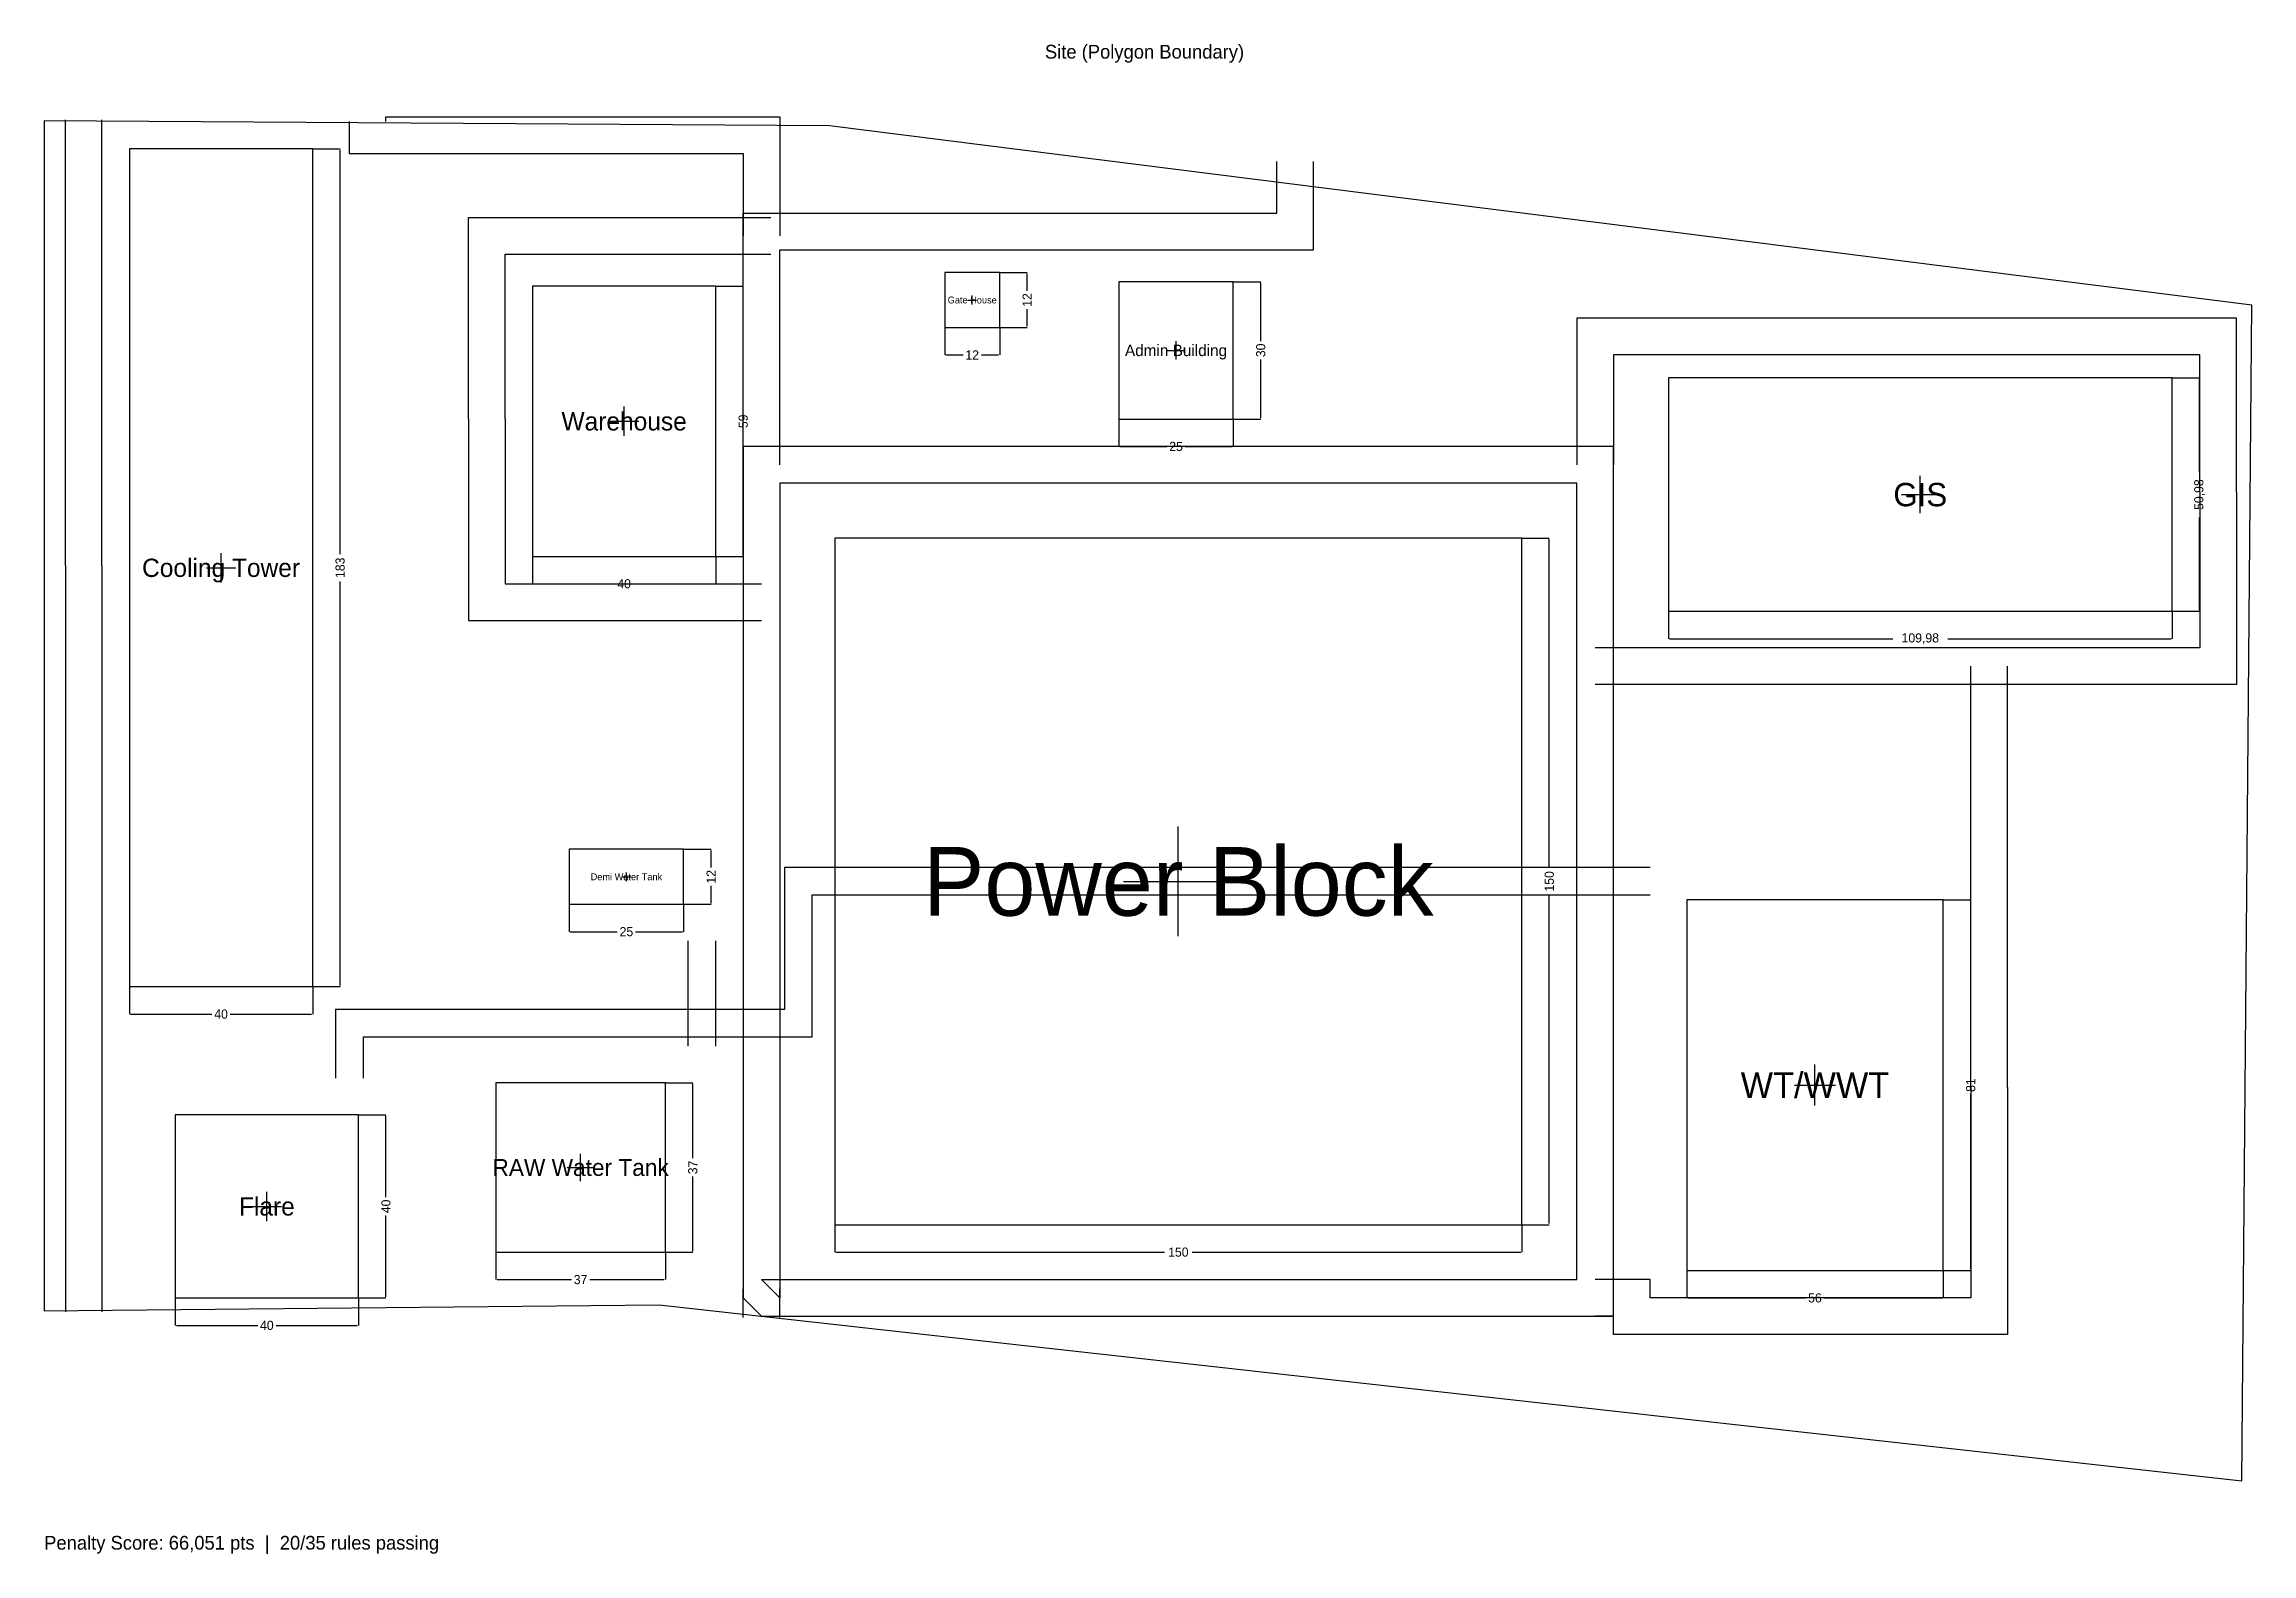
# Model space of a CAD drawing. Header units: metres. Extents: x 1 to 483, y -14 to 316.
import ezdxf
from ezdxf.enums import TextEntityAlignment as Align

# ---------------------------------------------------------------- set-up
doc = ezdxf.new("R2010")
doc.units = ezdxf.units.M
doc.linetypes.add('DASHED', pattern=[0.25, -0.25])
for name, color, linetype in [('ADMIN_BUILDING', 6, 'CONTINUOUS'), ('COOLING_TOWER', 3, 'CONTINUOUS'), ('DIMENSIONS', 8, 'CONTINUOUS'), ('FLARE', 30, 'CONTINUOUS'), ('GATE_HOUSE', 2, 'CONTINUOUS'), ('GIS', 5, 'CONTINUOUS'), ('LABELS', 7, 'CONTINUOUS'), ('PIPE_RACK', 8, 'DASHED'), ('POWER_BLOCK', 4, 'CONTINUOUS'), ('ROAD', 8, 'CONTINUOUS'), ('SITE_BOUNDARY', 7, 'CONTINUOUS'), ('WAREHOUSE', 6, 'CONTINUOUS'), ('WATER', 3, 'CONTINUOUS'), ('WT_WWT', 4, 'CONTINUOUS')]:
    doc.layers.add(name, color=color, linetype=linetype)
doc.dimstyles.get("Standard").update_dxf_attribs({"dimtxt": 2.5, "dimasz": 2.5, "dimexe": 1.25, "dimexo": 0.625, "dimtad": 1, "dimcen": 2.5, "dimazin": 3, "dimtfac": 1, "dimtmove": 0, "dimatfit": 3})

# ---------------------------------------------------------------- blocks, each defined once
blk = doc.blocks.new('_CLOSEDFILLED')
at = {"color": 0, "linetype": 'BYBLOCK'}
blk.add_solid([(-1, 0.2), (0, 0), (-1, -0.2)], dxfattribs=at)
blk = doc.blocks.new('*D1')
for p, q in [((198, 254), (198, 248)), ((210, 254), (210, 248)), ((198.25, 248), (202, 248)), ((206, 248), (209.75, 248))]:
    blk.add_line(p, q)
at = {"layer": 'Defpoints'}
for p in [(198, 254), (210, 254), (198, 248)]:
    blk.add_point(p, dxfattribs=at)
at = {"layer": 'DIMENSIONS', "xscale": 0.25, "yscale": 0.25, "rotation": 180}
blk.add_blockref('_CLOSEDFILLED', (198, 248), dxfattribs=at)
at = {"layer": 'DIMENSIONS', "xscale": 0.25, "yscale": 0.25}
blk.add_blockref('_CLOSEDFILLED', (210, 248), dxfattribs=at)
at = {"layer": 'DIMENSIONS', "insert": (204, 248), "char_height": 2, "attachment_point": 5}
blk.add_mtext('12', dxfattribs=at)
blk = doc.blocks.new('*D2')
for p, q in [((210, 266), (216, 266)), ((216, 262), (216, 265.75)), ((216, 254.25), (216, 258)), ((210, 254), (216, 254))]:
    blk.add_line(p, q)
at = {"layer": 'Defpoints'}
for p in [(210, 266), (210, 254), (216, 254)]:
    blk.add_point(p, dxfattribs=at)
at = {"layer": 'DIMENSIONS', "xscale": 0.25, "yscale": 0.25}
for p, rotation in [((216, 266), 90), ((216, 254), 270)]:
    blk.add_blockref('_CLOSEDFILLED', p, dxfattribs=dict(at, rotation=rotation))
at = {"layer": 'DIMENSIONS', "insert": (216, 260), "char_height": 2, "attachment_point": 5, "rotation": 90}
blk.add_mtext('12', dxfattribs=at)
blk = doc.blocks.new('*D3')
for p, q in [((356, 192), (356, 186)), ((465.984, 192), (465.984, 186)), ((356.25, 186), (404.992, 186)), ((416.992, 186), (465.734, 186))]:
    blk.add_line(p, q)
at = {"layer": 'Defpoints'}
for p in [(356, 192), (465.984, 192), (356, 186)]:
    blk.add_point(p, dxfattribs=at)
at = {"layer": 'DIMENSIONS', "xscale": 0.25, "yscale": 0.25, "rotation": 180}
blk.add_blockref('_CLOSEDFILLED', (356, 186), dxfattribs=at)
at = {"layer": 'DIMENSIONS', "xscale": 0.25, "yscale": 0.25}
blk.add_blockref('_CLOSEDFILLED', (465.984, 186), dxfattribs=at)
at = {"layer": 'DIMENSIONS', "insert": (410.992, 186), "char_height": 2, "attachment_point": 5}
blk.add_mtext('109,98', dxfattribs=at)
blk = doc.blocks.new('*D4')
for p, q in [((465.984, 242.984), (471.984, 242.984)), ((471.984, 222.492), (471.984, 242.734)), ((471.984, 192.25), (471.984, 212.492)), ((465.984, 192), (471.984, 192))]:
    blk.add_line(p, q)
at = {"layer": 'Defpoints'}
for p in [(465.984, 242.984), (465.984, 192), (471.984, 192)]:
    blk.add_point(p, dxfattribs=at)
at = {"layer": 'DIMENSIONS', "xscale": 0.25, "yscale": 0.25}
for p, rotation in [((471.984, 242.984), 90), ((471.984, 192), 270)]:
    blk.add_blockref('_CLOSEDFILLED', p, dxfattribs=dict(at, rotation=rotation))
at = {"layer": 'DIMENSIONS', "insert": (471.984, 217.492), "char_height": 2, "attachment_point": 5, "rotation": 90}
blk.add_mtext('50,98', dxfattribs=at)
blk = doc.blocks.new('*D5')
for p, q in [((100, 52), (100, 46)), ((137, 52), (137, 46)), ((100.25, 46), (116.5, 46)), ((120.5, 46), (136.75, 46))]:
    blk.add_line(p, q)
at = {"layer": 'Defpoints'}
for p in [(100, 52), (137, 52), (100, 46)]:
    blk.add_point(p, dxfattribs=at)
at = {"layer": 'DIMENSIONS', "xscale": 0.25, "yscale": 0.25, "rotation": 180}
blk.add_blockref('_CLOSEDFILLED', (100, 46), dxfattribs=at)
at = {"layer": 'DIMENSIONS', "xscale": 0.25, "yscale": 0.25}
blk.add_blockref('_CLOSEDFILLED', (137, 46), dxfattribs=at)
at = {"layer": 'DIMENSIONS', "insert": (118.5, 46), "char_height": 2, "attachment_point": 5}
blk.add_mtext('37', dxfattribs=at)
blk = doc.blocks.new('*D6')
for p, q in [((137, 89), (143, 89)), ((143, 72.5), (143, 88.75)), ((143, 52.25), (143, 68.5)), ((137, 52), (143, 52))]:
    blk.add_line(p, q)
at = {"layer": 'Defpoints'}
for p in [(137, 89), (137, 52), (143, 52)]:
    blk.add_point(p, dxfattribs=at)
at = {"layer": 'DIMENSIONS', "xscale": 0.25, "yscale": 0.25}
for p, rotation in [((143, 89), 90), ((143, 52), 270)]:
    blk.add_blockref('_CLOSEDFILLED', p, dxfattribs=dict(at, rotation=rotation))
at = {"layer": 'DIMENSIONS', "insert": (143, 70.5), "char_height": 2, "attachment_point": 5, "rotation": 90}
blk.add_mtext('37', dxfattribs=at)
blk = doc.blocks.new('*D7')
for p, q in [((174, 58), (174, 52)), ((324, 58), (324, 52)), ((174.25, 52), (246, 52)), ((252, 52), (323.75, 52))]:
    blk.add_line(p, q)
at = {"layer": 'Defpoints'}
for p in [(174, 58), (324, 58), (174, 52)]:
    blk.add_point(p, dxfattribs=at)
at = {"layer": 'DIMENSIONS', "xscale": 0.25, "yscale": 0.25, "rotation": 180}
blk.add_blockref('_CLOSEDFILLED', (174, 52), dxfattribs=at)
at = {"layer": 'DIMENSIONS', "xscale": 0.25, "yscale": 0.25}
blk.add_blockref('_CLOSEDFILLED', (324, 52), dxfattribs=at)
at = {"layer": 'DIMENSIONS', "insert": (249, 52), "char_height": 2, "attachment_point": 5}
blk.add_mtext('150', dxfattribs=at)
blk = doc.blocks.new('*D8')
for p, q in [((324, 208), (330, 208)), ((330, 136), (330, 207.75)), ((330, 58.25), (330, 130)), ((324, 58), (330, 58))]:
    blk.add_line(p, q)
at = {"layer": 'Defpoints'}
for p in [(324, 208), (324, 58), (330, 58)]:
    blk.add_point(p, dxfattribs=at)
at = {"layer": 'DIMENSIONS', "xscale": 0.25, "yscale": 0.25}
for p, rotation in [((330, 208), 90), ((330, 58), 270)]:
    blk.add_blockref('_CLOSEDFILLED', p, dxfattribs=dict(at, rotation=rotation))
at = {"layer": 'DIMENSIONS', "insert": (330, 133), "char_height": 2, "attachment_point": 5, "rotation": 90}
blk.add_mtext('150', dxfattribs=at)
blk = doc.blocks.new('*D9')
for p, q in [((30, 42), (30, 36)), ((70, 42), (70, 36)), ((30.25, 36), (48, 36)), ((52, 36), (69.75, 36))]:
    blk.add_line(p, q)
at = {"layer": 'Defpoints'}
for p in [(30, 42), (70, 42), (30, 36)]:
    blk.add_point(p, dxfattribs=at)
at = {"layer": 'DIMENSIONS', "xscale": 0.25, "yscale": 0.25, "rotation": 180}
blk.add_blockref('_CLOSEDFILLED', (30, 36), dxfattribs=at)
at = {"layer": 'DIMENSIONS', "xscale": 0.25, "yscale": 0.25}
blk.add_blockref('_CLOSEDFILLED', (70, 36), dxfattribs=at)
at = {"layer": 'DIMENSIONS', "insert": (50, 36), "char_height": 2, "attachment_point": 5}
blk.add_mtext('40', dxfattribs=at)
blk = doc.blocks.new('*D10')
for p, q in [((70, 82), (76, 82)), ((76, 64), (76, 81.75)), ((76, 42.25), (76, 60)), ((70, 42), (76, 42))]:
    blk.add_line(p, q)
at = {"layer": 'Defpoints'}
for p in [(70, 82), (70, 42), (76, 42)]:
    blk.add_point(p, dxfattribs=at)
at = {"layer": 'DIMENSIONS', "xscale": 0.25, "yscale": 0.25}
for p, rotation in [((76, 82), 90), ((76, 42), 270)]:
    blk.add_blockref('_CLOSEDFILLED', p, dxfattribs=dict(at, rotation=rotation))
at = {"layer": 'DIMENSIONS', "insert": (76, 62), "char_height": 2, "attachment_point": 5, "rotation": 90}
blk.add_mtext('40', dxfattribs=at)
blk = doc.blocks.new('*D11')
for p, q in [((20, 110), (20, 104)), ((60, 110), (60, 104)), ((20.25, 104), (38, 104)), ((42, 104), (59.75, 104))]:
    blk.add_line(p, q)
at = {"layer": 'Defpoints'}
for p in [(20, 110), (60, 110), (20, 104)]:
    blk.add_point(p, dxfattribs=at)
at = {"layer": 'DIMENSIONS', "xscale": 0.25, "yscale": 0.25, "rotation": 180}
blk.add_blockref('_CLOSEDFILLED', (20, 104), dxfattribs=at)
at = {"layer": 'DIMENSIONS', "xscale": 0.25, "yscale": 0.25}
blk.add_blockref('_CLOSEDFILLED', (60, 104), dxfattribs=at)
at = {"layer": 'DIMENSIONS', "insert": (40, 104), "char_height": 2, "attachment_point": 5}
blk.add_mtext('40', dxfattribs=at)
blk = doc.blocks.new('*D12')
for p, q in [((60, 293), (66, 293)), ((66, 204.5), (66, 292.75)), ((66, 110.25), (66, 198.5)), ((60, 110), (66, 110))]:
    blk.add_line(p, q)
at = {"layer": 'Defpoints'}
for p in [(60, 293), (60, 110), (66, 110)]:
    blk.add_point(p, dxfattribs=at)
at = {"layer": 'DIMENSIONS', "xscale": 0.25, "yscale": 0.25}
for p, rotation in [((66, 293), 90), ((66, 110), 270)]:
    blk.add_blockref('_CLOSEDFILLED', p, dxfattribs=dict(at, rotation=rotation))
at = {"layer": 'DIMENSIONS', "insert": (66, 201.5), "char_height": 2, "attachment_point": 5, "rotation": 90}
blk.add_mtext('183', dxfattribs=at)
blk = doc.blocks.new('*D13')
for p, q in [((360, 48), (360, 42)), ((416, 48), (416, 42)), ((360.25, 42), (386, 42)), ((390, 42), (415.75, 42))]:
    blk.add_line(p, q)
at = {"layer": 'Defpoints'}
for p in [(360, 48), (416, 48), (360, 42)]:
    blk.add_point(p, dxfattribs=at)
at = {"layer": 'DIMENSIONS', "xscale": 0.25, "yscale": 0.25, "rotation": 180}
blk.add_blockref('_CLOSEDFILLED', (360, 42), dxfattribs=at)
at = {"layer": 'DIMENSIONS', "xscale": 0.25, "yscale": 0.25}
blk.add_blockref('_CLOSEDFILLED', (416, 42), dxfattribs=at)
at = {"layer": 'DIMENSIONS', "insert": (388, 42), "char_height": 2, "attachment_point": 5}
blk.add_mtext('56', dxfattribs=at)
blk = doc.blocks.new('*D14')
for p, q in [((416, 129), (422, 129)), ((422, 90.5), (422, 128.75)), ((422, 48.25), (422, 86.5)), ((416, 48), (422, 48))]:
    blk.add_line(p, q)
at = {"layer": 'Defpoints'}
for p in [(416, 129), (416, 48), (422, 48)]:
    blk.add_point(p, dxfattribs=at)
at = {"layer": 'DIMENSIONS', "xscale": 0.25, "yscale": 0.25}
for p, rotation in [((422, 129), 90), ((422, 48), 270)]:
    blk.add_blockref('_CLOSEDFILLED', p, dxfattribs=dict(at, rotation=rotation))
at = {"layer": 'DIMENSIONS', "insert": (422, 88.5), "char_height": 2, "attachment_point": 5, "rotation": 90}
blk.add_mtext('81', dxfattribs=at)
blk = doc.blocks.new('*D15')
for p, q in [((108, 204), (108, 198)), ((148, 204), (148, 198)), ((108.25, 198), (126, 198)), ((130, 198), (147.75, 198))]:
    blk.add_line(p, q)
at = {"layer": 'Defpoints'}
for p in [(108, 204), (148, 204), (108, 198)]:
    blk.add_point(p, dxfattribs=at)
at = {"layer": 'DIMENSIONS', "xscale": 0.25, "yscale": 0.25, "rotation": 180}
blk.add_blockref('_CLOSEDFILLED', (108, 198), dxfattribs=at)
at = {"layer": 'DIMENSIONS', "xscale": 0.25, "yscale": 0.25}
blk.add_blockref('_CLOSEDFILLED', (148, 198), dxfattribs=at)
at = {"layer": 'DIMENSIONS', "insert": (128, 198), "char_height": 2, "attachment_point": 5}
blk.add_mtext('40', dxfattribs=at)
blk = doc.blocks.new('*D16')
for p, q in [((148, 263), (154, 263)), ((154, 235.5), (154, 262.75)), ((154, 204.25), (154, 231.5)), ((148, 204), (154, 204))]:
    blk.add_line(p, q)
at = {"layer": 'Defpoints'}
for p in [(148, 263), (148, 204), (154, 204)]:
    blk.add_point(p, dxfattribs=at)
at = {"layer": 'DIMENSIONS', "xscale": 0.25, "yscale": 0.25}
for p, rotation in [((154, 263), 90), ((154, 204), 270)]:
    blk.add_blockref('_CLOSEDFILLED', p, dxfattribs=dict(at, rotation=rotation))
at = {"layer": 'DIMENSIONS', "insert": (154, 233.5), "char_height": 2, "attachment_point": 5, "rotation": 90}
blk.add_mtext('59', dxfattribs=at)
blk = doc.blocks.new('*D17')
for p, q in [((236, 234), (236, 228)), ((261, 234), (261, 228)), ((236.25, 228), (246.5, 228)), ((250.5, 228), (260.75, 228))]:
    blk.add_line(p, q)
at = {"layer": 'Defpoints'}
for p in [(236, 234), (261, 234), (236, 228)]:
    blk.add_point(p, dxfattribs=at)
at = {"layer": 'DIMENSIONS', "xscale": 0.25, "yscale": 0.25, "rotation": 180}
blk.add_blockref('_CLOSEDFILLED', (236, 228), dxfattribs=at)
at = {"layer": 'DIMENSIONS', "xscale": 0.25, "yscale": 0.25}
blk.add_blockref('_CLOSEDFILLED', (261, 228), dxfattribs=at)
at = {"layer": 'DIMENSIONS', "insert": (248.5, 228), "char_height": 2, "attachment_point": 5}
blk.add_mtext('25', dxfattribs=at)
blk = doc.blocks.new('*D18')
for p, q in [((261, 264), (267, 264)), ((267, 251), (267, 263.75)), ((267, 234.25), (267, 247)), ((261, 234), (267, 234))]:
    blk.add_line(p, q)
at = {"layer": 'Defpoints'}
for p in [(261, 264), (261, 234), (267, 234)]:
    blk.add_point(p, dxfattribs=at)
at = {"layer": 'DIMENSIONS', "xscale": 0.25, "yscale": 0.25}
for p, rotation in [((267, 264), 90), ((267, 234), 270)]:
    blk.add_blockref('_CLOSEDFILLED', p, dxfattribs=dict(at, rotation=rotation))
at = {"layer": 'DIMENSIONS', "insert": (267, 249), "char_height": 2, "attachment_point": 5, "rotation": 90}
blk.add_mtext('30', dxfattribs=at)
blk = doc.blocks.new('*D19')
for p, q in [((116, 128), (116, 122)), ((141, 128), (141, 122)), ((116.25, 122), (126.5, 122)), ((130.5, 122), (140.75, 122))]:
    blk.add_line(p, q)
at = {"layer": 'Defpoints'}
for p in [(116, 128), (141, 128), (116, 122)]:
    blk.add_point(p, dxfattribs=at)
at = {"layer": 'DIMENSIONS', "xscale": 0.25, "yscale": 0.25, "rotation": 180}
blk.add_blockref('_CLOSEDFILLED', (116, 122), dxfattribs=at)
at = {"layer": 'DIMENSIONS', "xscale": 0.25, "yscale": 0.25}
blk.add_blockref('_CLOSEDFILLED', (141, 122), dxfattribs=at)
at = {"layer": 'DIMENSIONS', "insert": (128.5, 122), "char_height": 2, "attachment_point": 5}
blk.add_mtext('25', dxfattribs=at)
blk = doc.blocks.new('*D20')
for p, q in [((141, 140), (147, 140)), ((147, 136), (147, 139.75)), ((147, 128.25), (147, 132)), ((141, 128), (147, 128))]:
    blk.add_line(p, q)
at = {"layer": 'Defpoints'}
for p in [(141, 140), (141, 128), (147, 128)]:
    blk.add_point(p, dxfattribs=at)
at = {"layer": 'DIMENSIONS', "xscale": 0.25, "yscale": 0.25}
for p, rotation in [((147, 140), 90), ((147, 128), 270)]:
    blk.add_blockref('_CLOSEDFILLED', p, dxfattribs=dict(at, rotation=rotation))
at = {"layer": 'DIMENSIONS', "insert": (147, 134), "char_height": 2, "attachment_point": 5, "rotation": 90}
blk.add_mtext('12', dxfattribs=at)

msp = doc.modelspace()

# ---------------------------------------------------------------- linework, layer by layer
at = {"layer": 'ADMIN_BUILDING'}
for p, q in [((248.5, 247), (248.5, 251)), ((246.5, 249), (250.5, 249))]:
    msp.add_line(p, q, dxfattribs=at)
msp.add_lwpolyline([(236, 234), (261, 234), (261, 264), (236, 264)], close=True, dxfattribs=at)
at = {"layer": 'COOLING_TOWER'}
for p, q in [((40, 198.3), (40, 204.7)), ((36.8, 201.5), (43.2, 201.5))]:
    msp.add_line(p, q, dxfattribs=at)
msp.add_lwpolyline([(20, 110), (60, 110), (60, 293), (20, 293)], close=True, dxfattribs=at)
at = {"layer": 'FLARE'}
for p, q in [((50, 58.8), (50, 65.2)), ((46.8, 62), (53.2, 62))]:
    msp.add_line(p, q, dxfattribs=at)
msp.add_lwpolyline([(30, 42), (70, 42), (70, 82), (30, 82)], close=True, dxfattribs=at)
at = {"layer": 'GATE_HOUSE'}
for p, q in [((204, 259.04), (204, 260.96)), ((203.04, 260), (204.96, 260))]:
    msp.add_line(p, q, dxfattribs=at)
msp.add_lwpolyline([(198, 254), (210, 254), (210, 266), (198, 266)], close=True, dxfattribs=at)
at = {"layer": 'GIS'}
for p, q in [((406.913, 217.492), (415.071, 217.492)), ((410.992, 213.413), (410.992, 221.571))]:
    msp.add_line(p, q, dxfattribs=at)
msp.add_lwpolyline([(356, 192), (465.984, 192), (465.984, 242.984), (356, 242.984)], close=True, dxfattribs=at)
at = {"layer": 'PIPE_RACK'}
for points in [[(352, 136), (249, 136), (163, 136), (163, 105), (65, 105), (65, 90)], [(352, 130), (249, 130), (169, 130), (169, 99), (71, 99), (71, 90)], [(142, 97), (142, 120)], [(148, 97), (148, 120)]]:
    msp.add_lwpolyline(points, dxfattribs=at)
at = {"layer": 'POWER_BLOCK'}
for p, q in [((249, 121), (249, 145)), ((237, 133), (261, 133))]:
    msp.add_line(p, q, dxfattribs=at)
msp.add_lwpolyline([(174, 58), (324, 58), (324, 208), (174, 208)], close=True, dxfattribs=at)
at = {"layer": 'ROAD'}
for points in [[(6, 202), (6, 299.357)], [(14, 202), (14, 299.357)], [(68, 298.965), (68, 292), (154, 292), (154, 274)], [(76, 298.965), (76, 300), (162, 300), (162, 274)], [(190, 278.962), (204.926, 278.962), (218, 278.962), (270.544, 278.962), (270.544, 290.252)], [(190, 270.962), (204.926, 270.962), (218, 270.962), (278.544, 270.962), (278.544, 290.252)], [(94, 234), (94, 278), (160, 278)], [(154, 224), (154, 278.962), (190, 278.962)], [(102, 234), (102, 270), (160, 270)], [(162, 224), (162, 270.962), (190, 270.962)], [(480, 218), (480, 256), (336, 256), (336, 224)], [(472, 218), (472, 248), (344, 248), (344, 224)], [(94, 234), (94, 190), (158, 190)], [(102, 234), (102, 198), (158, 198)], [(480, 218), (480, 176), (340, 176)], [(472, 218), (472, 184), (340, 184)], [(6, 202), (6, 39)], [(14, 202), (14, 39)], [(422, 88), (422, 180)], [(430, 88), (430, 180)], [(430, 88), (430, 34), (344, 34), (344, 38), (340, 38)], [(422, 88), (422, 42), (352, 42), (352, 46), (340, 46)], [(154, 37.716), (154, 44)], [(162, 37.716), (162, 44)]]:
    msp.add_lwpolyline(points, dxfattribs=at)
for points in [[(158, 38), (344, 38), (344, 228), (154, 228), (154, 42)], [(158, 46), (336, 46), (336, 220), (162, 220), (162, 42)]]:
    msp.add_lwpolyline(points, close=True, dxfattribs=at)
at = {"layer": 'SITE_BOUNDARY'}
msp.add_lwpolyline([(135.687, 40.504), (481.197, 2.015), (483.384, 258.889), (172.873, 298.027), (1.375, 299.111), (1.375, 39.192)], close=True, dxfattribs=at)
at = {"layer": 'WAREHOUSE'}
for p, q in [((128, 230.3), (128, 236.7)), ((124.8, 233.5), (131.2, 233.5))]:
    msp.add_line(p, q, dxfattribs=at)
msp.add_lwpolyline([(108, 204), (148, 204), (148, 263), (108, 263)], close=True, dxfattribs=at)
at = {"layer": 'WATER'}
for p, q in [((127.54, 134), (129.46, 134)), ((128.5, 133.04), (128.5, 134.96)), ((118.5, 67.54), (118.5, 73.46)), ((115.54, 70.5), (121.46, 70.5))]:
    msp.add_line(p, q, dxfattribs=at)
for points in [[(116, 128), (141, 128), (141, 140), (116, 140)], [(100, 52), (137, 52), (137, 89), (100, 89)]]:
    msp.add_lwpolyline(points, close=True, dxfattribs=at)
at = {"layer": 'WT_WWT'}
for p, q in [((388, 84.02), (388, 92.98)), ((383.52, 88.5), (392.48, 88.5))]:
    msp.add_line(p, q, dxfattribs=at)
msp.add_lwpolyline([(360, 48), (416, 48), (416, 129), (360, 129)], close=True, dxfattribs=at)

# ---------------------------------------------------------------- texts
at = {"layer": 'LABELS'}
for s, height, p in [('Site (Polygon Boundary)', 3, (241.617, 314.236)), ('Gate House', 1.5, (204, 260)), ('Admin Building', 2.5, (248.5, 249)), ('Warehouse', 4, (128, 233.5)), ('GIS', 5.0984, (410.992, 217.492)), ('Cooling Tower', 4, (40, 201.5)), ('Power Block', 15, (249, 133)), ('Demi Water Tank', 1.5, (128.5, 134)), ('WT/WWT', 5.6, (388, 88.5)), ('RAW Water Tank', 3.7, (118.5, 70.5)), ('Flare', 4, (50, 62))]:
    msp.add_text(s, height=height, dxfattribs=at).set_placement(p, align=Align.MIDDLE_CENTER)
msp.add_text('Penalty Score: 66,051 pts  |  20/35 rules passing', height=3, dxfattribs=at).set_placement((1.375, -12.985))

# ---------------------------------------------------------------- dimensions: what is measured, and where the dimension line sits
at = {"layer": 'DIMENSIONS'}
for base, p1, p2, picture, middle in [((66, 110), (60, 110), (60, 293), '*D12', (66, 201.5)), ((216, 254), (210, 254), (210, 266), '*D2', (216, 260)), ((154, 204), (148, 204), (148, 263), '*D16', (154, 233.5)), ((267, 234), (261, 234), (261, 264), '*D18', (267, 249)), ((471.984, 192), (465.984, 192), (465.984, 242.984), '*D4', (471.984, 217.492)), ((330, 58), (324, 58), (324, 208), '*D8', (330, 133)), ((147, 128), (141, 128), (141, 140), '*D20', (147, 134)), ((422, 48), (416, 48), (416, 129), '*D14', (422, 88.5)), ((143, 52), (137, 52), (137, 89), '*D6', (143, 70.5)), ((76, 42), (70, 42), (70, 82), '*D10', (76, 62))]:
    dim = msp.add_linear_dim(base=base, p1=p1, p2=p2, angle=90, dimstyle='Standard', override={"dimtxt": 2}, dxfattribs=at)
    dim.commit()
    dim.dimension.update_dxf_attribs({"geometry": picture, "text_midpoint": middle})
for base, p1, p2, picture, middle in [((198, 248), (198, 254), (210, 254), '*D1', (204, 248)), ((236, 228), (236, 234), (261, 234), '*D17', (248.5, 228)), ((108, 198), (108, 204), (148, 204), '*D15', (128, 198)), ((356, 186), (356, 192), (465.984, 192), '*D3', (410.992, 186)), ((116, 122), (116, 128), (141, 128), '*D19', (128.5, 122)), ((20, 104), (20, 110), (60, 110), '*D11', (40, 104)), ((174, 52), (174, 58), (324, 58), '*D7', (249, 52)), ((100, 46), (100, 52), (137, 52), '*D5', (118.5, 46)), ((360, 42), (360, 48), (416, 48), '*D13', (388, 42)), ((30, 36), (30, 42), (70, 42), '*D9', (50, 36))]:
    dim = msp.add_linear_dim(base=base, p1=p1, p2=p2, dimstyle='Standard', override={"dimtxt": 2}, dxfattribs=at)
    dim.commit()
    dim.dimension.update_dxf_attribs({"geometry": picture, "text_midpoint": middle})

doc.saveas('drawing.dxf')
